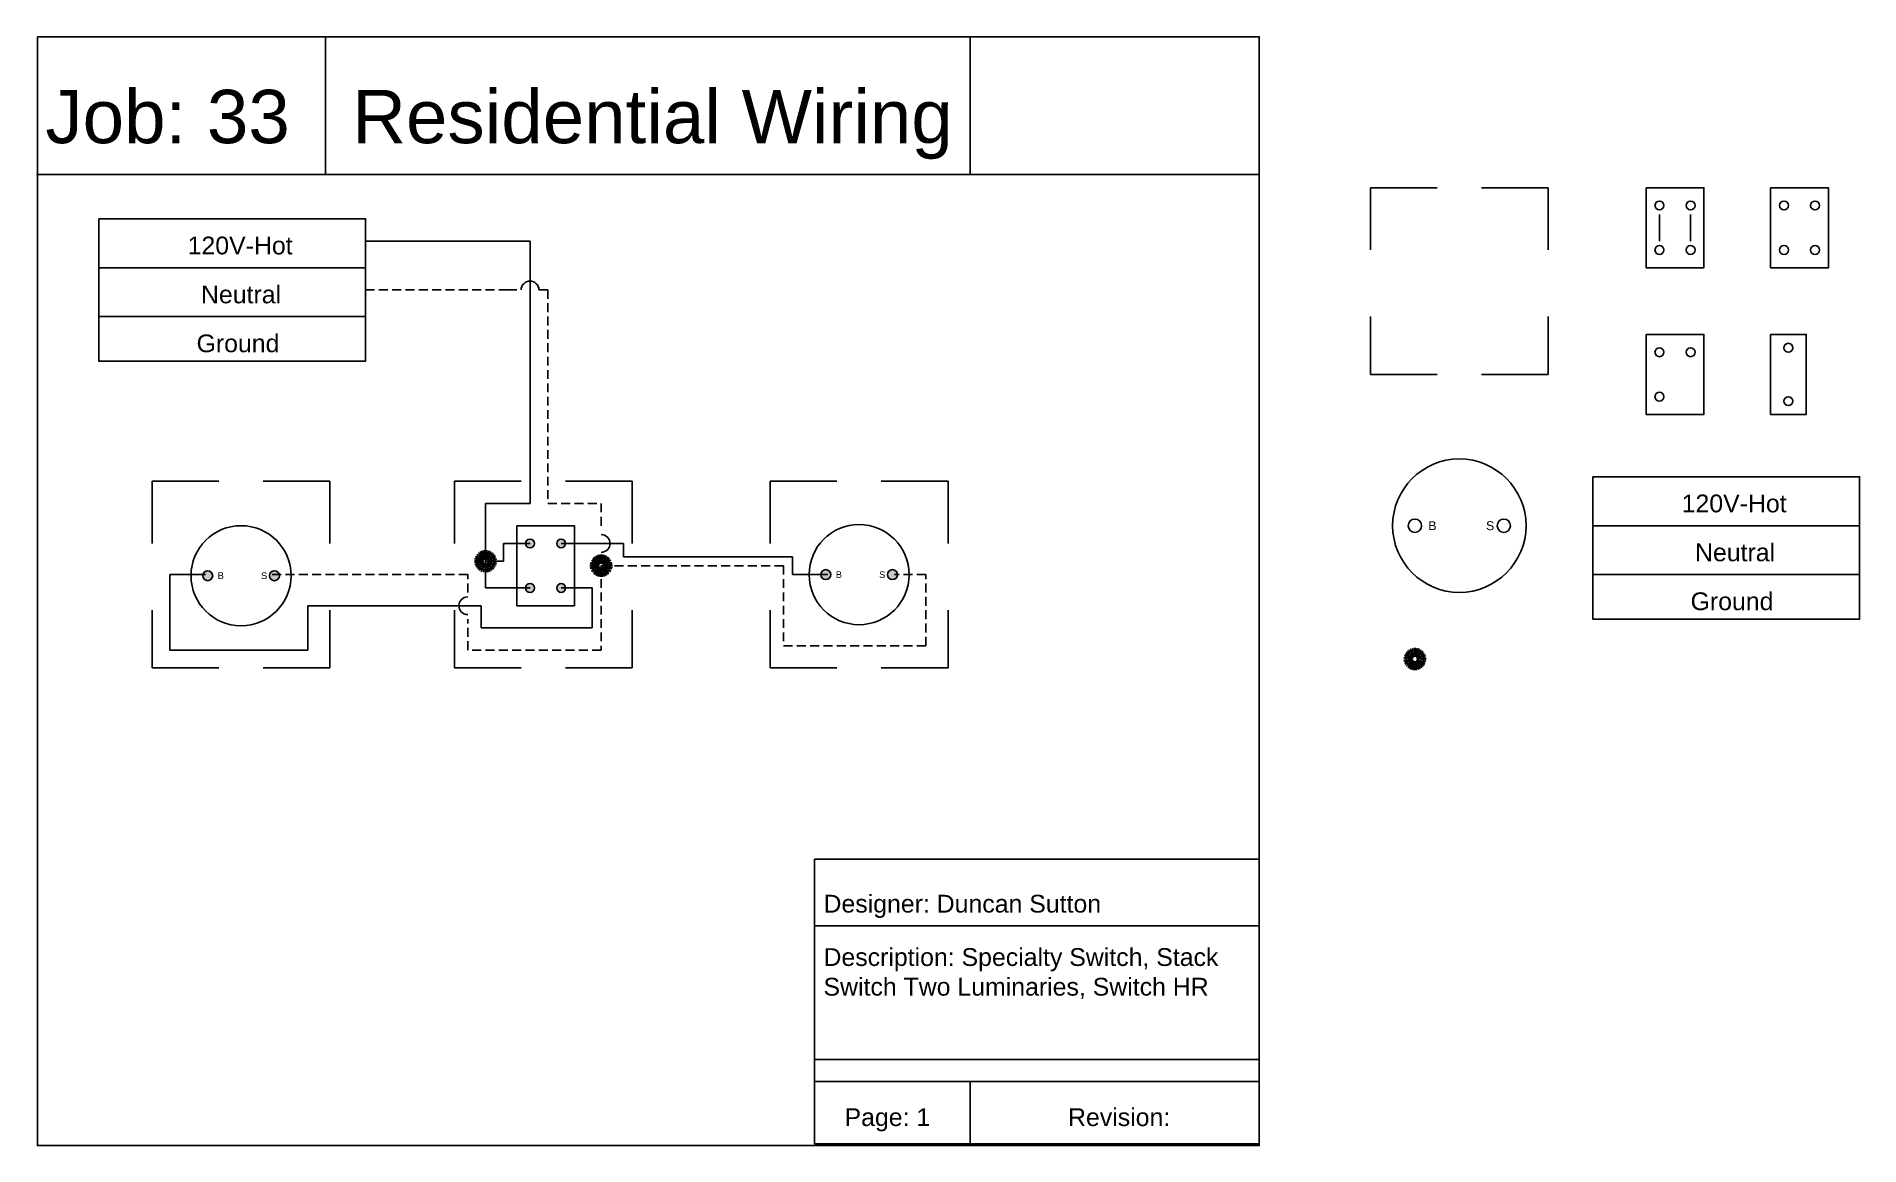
# Model space of a CAD drawing. Header units: inches. Extents: x 12 to 218, y 0 to 125.
import ezdxf

# ---------------------------------------------------------------- set-up
doc = ezdxf.new("R2010")
doc.units = ezdxf.units.IN
doc.header["$MEASUREMENT"] = 0
doc.linetypes.add('ACAD_ISO02W100', pattern=[15, 12, -3])
doc.linetypes.add('DASHEDX2', pattern=[1.5, 1, -0.5])
doc.styles.get("Standard").update_dxf_attribs({"font": 'arial.ttf'})

# ---------------------------------------------------------------- blocks, each defined once
blk = doc.blocks.new('Box')
for p, q in [((0, 0), (0, -7)), ((0, 0), (7.5, 0)), ((20, 0), (12.5, 0)), ((20, 0), (20, -7)), ((0, -21), (0, -14.5)), ((20, -21), (20, -14.5)), ((0, -21), (7.5, -21)), ((20, -21), (12.5, -21))]:
    blk.add_line(p, q)
blk = doc.blocks.new('DUP')
for p, q in [((1.5, -3), (1.5, -6)), ((5, -3), (5, -6)), ((1.5, -6), (1.5, -6))]:
    blk.add_line(p, q)
blk.add_lwpolyline([(0, 0), (6.5, 0), (6.5, -9), (0, -9)], close=True)
for centre in [(1.5, -2), (5, -2), (1.5, -7), (5, -7)]:
    blk.add_circle(centre, 0.5)
blk = doc.blocks.new('Four-Way')
blk.add_lwpolyline([(0, 0), (6.5, 0), (6.5, -9), (0, -9)], close=True)
for centre in [(1.5, -2), (5, -2), (1.5, -7), (5, -7)]:
    blk.add_circle(centre, 0.5)
blk = doc.blocks.new('Three-Way')
blk.add_lwpolyline([(0, 0), (6.5, 0), (6.5, -9), (0, -9)], close=True)
for centre in [(1.5, -2), (5, -2), (1.5, -7)]:
    blk.add_circle(centre, 0.5)
blk = doc.blocks.new('Switch')
blk.add_lwpolyline([(0, 0), (4, 0), (4, -9), (0, -9)], close=True)
for centre in [(2, -1.5), (2, -7.5)]:
    blk.add_circle(centre, 0.5)
blk = doc.blocks.new('Lamp')
for centre, radius in [((9.5, -7.5), 7.5), ((4.5, -7.5), 0.75), ((14.5, -7.5), 0.75)]:
    blk.add_circle(centre, radius)
at = {"char_height": 1, "attachment_point": 1}
for s, insert in [('B', (6, -7)), ('S', (12.5, -7))]:
    blk.add_mtext_dynamic_manual_height_columns(s, width=2, gutter_width=1, heights=[0], dxfattribs=dict(at, insert=insert))
blk = doc.blocks.new('1P-SRV')
for p, q in [((0, -5.5), (30, -5.5)), ((0, -11), (30, -11))]:
    blk.add_line(p, q)
blk.add_lwpolyline([(0, 0), (30, 0), (30, -16), (0, -16)], close=True)
at = {"char_height": 2, "attachment_point": 1}
for s, insert in [('120V-Hot', (10, -2)), ('Neutral', (11.5, -7.5)), ('Ground', (11, -13))]:
    blk.add_mtext_dynamic_manual_height_columns(s, width=30, gutter_width=1, heights=[0], dxfattribs=dict(at, insert=insert))
blk = doc.blocks.new('Nut')
at = {"linetype": 'ACAD_ISO02W100', "lineweight": 211}
blk.add_circle((-6.5, 5), 1, dxfattribs=at)
at = {"lineweight": 106}
blk.add_circle((-6.5, 5), 0.5, dxfattribs=at)

msp = doc.modelspace()

# ---------------------------------------------------------------- hatches: boundary and pattern name
at = {"true_color": 0x000000}
h = msp.add_hatch(color=18, dxfattribs=at)
h.dxf.hatch_style = 1
h.paths.add_polyline_path([(31.19, 64.38, 1), (32.31, 64.38, 1)])
h.paths.add_polyline_path([(63.5, 66, 1), (62.5, 66, 1)])
h.paths.add_polyline_path([(68.5, 68, 1), (67.5, 68, 1)])
h.paths.add_polyline_path([(68.5, 63, 1), (67.5, 63, 1)])
h.paths.add_polyline_path([(72, 63, 1), (71, 63, 1)])
h.paths.add_polyline_path([(72, 68, 1), (71, 68, 1)])
h.paths.add_polyline_path([(101.81, 64.5, 1), (100.69, 64.5, 1)])
h = msp.add_hatch(color=256)
h.dxf.hatch_style = 1
h.paths.add_polyline_path([(38.69, 64.38, 1), (39.81, 64.38, 1)])
h.paths.add_polyline_path([(76.5, 65.5, 1), (75.5, 65.5, 1)])
h.paths.add_polyline_path([(109.31, 64.5, 1), (108.19, 64.5, 1)])

# ---------------------------------------------------------------- linework, layer by layer
for p, q in [((45, 125), (45, 109.5)), ((117.5, 125), (117.5, 109.5)), ((12.5, 109.5), (150, 109.5)), ((100, 25), (150, 25)), ((100, 10), (150, 10)), ((100, 7.5), (150, 7.5)), ((117.5, 7.5), (117.5, 0.5))]:
    msp.add_line(p, q)
at = {"color": 18, "true_color": 0x000000}
for p, q in [((49.5, 102), (68, 102)), ((68, 102), (68, 72.5)), ((68, 72.5), (63, 72.5)), ((63, 72.5), (63, 66)), ((65, 66), (65, 68)), ((65, 68), (68, 68)), ((71.5, 68), (78.5, 68)), ((78.5, 68), (78.5, 66.5)), ((63, 66), (65, 66)), ((63, 66), (63, 63)), ((78.5, 66.5), (97.5, 66.5)), ((97.5, 66.5), (97.5, 64.5)), ((27.5, 56), (27.5, 64.5)), ((27.5, 64.5), (31.5, 64.5)), ((97.5, 64.5), (101.5, 64.5)), ((63, 63), (68, 63)), ((71.5, 63), (75, 63)), ((75, 63), (75, 58.5)), ((48.5, 61), (43, 61)), ((43, 61), (43, 56)), ((62.5, 61), (48.5, 61)), ((62.5, 58.5), (62.5, 61)), ((75, 58.5), (62.5, 58.5)), ((43, 56), (27.5, 56))]:
    msp.add_line(p, q, dxfattribs=at)
at = {"linetype": 'DASHEDX2'}
for p, q in [((49.5, 96.5), (65.5, 96.5)), ((65.5, 96.5), (67, 96.5)), ((69, 96.5), (70, 96.5)), ((70, 96.5), (70, 72.5)), ((70, 72.5), (76, 72.5)), ((76, 72.5), (76, 69.5)), ((61, 64.5), (39, 64.5)), ((61, 62.5), (61, 64.5)), ((76, 65.5), (96.5, 65.5)), ((76, 65.5), (76, 56)), ((96.5, 65.5), (96.5, 56.5)), ((112.5, 64.5), (109, 64.5)), ((112.5, 56.5), (112.5, 64.5)), ((61, 56), (61, 59.5)), ((76, 56), (61, 56)), ((96.5, 56.5), (112.5, 56.5))]:
    msp.add_line(p, q, dxfattribs=at)
for points in [[(12.6, 124.96), (150, 124.96), (150, 0.31), (12.6, 0.31)], [(100, 0.5), (150, 0.5), (150, 32.5), (100, 32.5)]]:
    msp.add_lwpolyline(points, close=True)
for centre, start, end in [((68, 96.5), 0, 180), ((76, 68), 270, 90), ((61, 61), 90, 270)]:
    msp.add_arc(centre, 1, start, end)

# ---------------------------------------------------------------- block references
for name, p in [('Box', (162.5, 108)), ('DUP', (193.5, 108)), ('Four-Way', (207.5, 108)), ('1P-SRV', (19.5, 104.5)), ('Three-Way', (193.5, 91.5)), ('Switch', (207.5, 91.5)), ('Lamp', (163, 77.5)), ('Box', (25.5, 75)), ('Box', (59.5, 75)), ('Box', (95, 75)), ('1P-SRV', (187.5, 75.5)), ('Four-Way', (66.5, 70)), ('Nut', (69.5, 61)), ('Nut', (82.5, 60.5)), ('Nut', (174, 50))]:
    msp.add_blockref(name, p)
at = {"xscale": 0.75, "yscale": 0.75, "zscale": 0.75}
for p in [(28.38, 70), (97.88, 70.12)]:
    msp.add_blockref('Lamp', p, dxfattribs=at)

# ---------------------------------------------------------------- texts
at = {"attachment_point": 1}
for s, width, insert, char_height in [('Job: 33', 30, (13.5, 119), 6), ('Residential Wiring', 77.9684, (48, 119), 6), ('Designer: Duncan Sutton ', 50, (101, 28.5), 2), ('Description: Specialty Switch, Stack Switch Two Luminaries, Switch HR', 50, (101, 22.5), 2), ('\\pxqr;Page: 1', 17.5, (95.5, 4.5), 2), ('Revision:', 32.5, (128.5, 4.5), 2)]:
    msp.add_mtext_dynamic_manual_height_columns(s, width=width, gutter_width=1, heights=[0], dxfattribs=dict(at, insert=insert, char_height=char_height))

doc.saveas('drawing.dxf')
